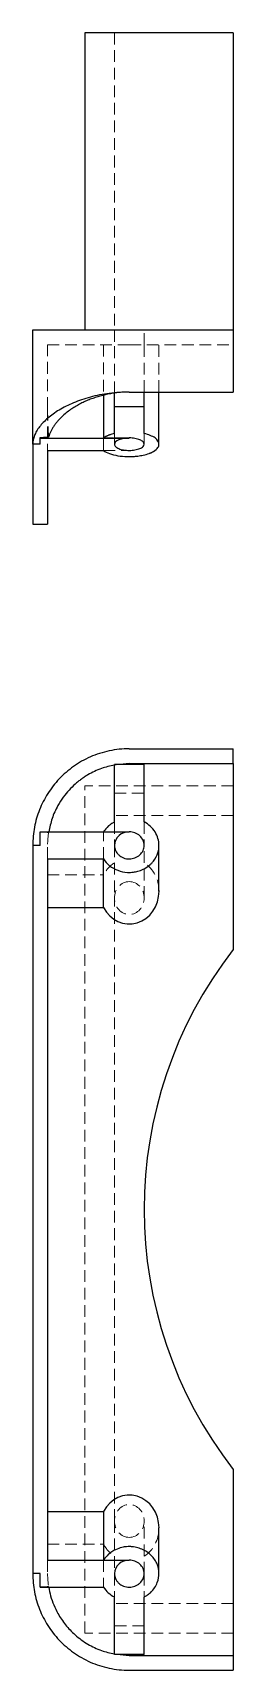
# Model space of a CAD drawing. Header units: millimetres. Extents: x 72 to 250, y 7 to 185.
# Drawn here: x 72.1 to 93.9, y 7 to 184.7 of the extents above.
import ezdxf

# ---------------------------------------------------------------- set-up
doc = ezdxf.new("R2010")
doc.units = ezdxf.units.MM
doc.linetypes.add('HIDDEN', pattern=[1.905, 1.27, -0.635])

msp = doc.modelspace()

# ---------------------------------------------------------------- linework, layer by layer
at = {"color": 7, "linetype": 'Continuous', "lineweight": 25}
for p, q in [((77.77, 184.66), (77.77, 152.41)), ((93.89, 184.66), (77.77, 184.66)), ((93.89, 184.66), (93.89, 152.41)), ((72.13, 140.01), (72.13, 152.41)), ((72.13, 152.41), (82.61, 152.41)), ((82.61, 152.41), (93.89, 152.41)), ((93.89, 152.41), (93.89, 145.68)), ((82.61, 145.68), (93.89, 145.68)), ((84.22, 144.07), (84.22, 145.68)), ((85.83, 140.01), (85.83, 145.68)), ((79.81, 145.32), (79.81, 140.69)), ((80.99, 144.07), (80.99, 145.56)), ((84.22, 144.07), (80.99, 144.07)), ((80.99, 141.18), (80.99, 144.07)), ((84.22, 141.18), (84.22, 144.07)), ((72.93, 140.69), (72.93, 140.74)), ((72.93, 140.69), (79.81, 140.69)), ((72.93, 140.01), (72.93, 140.69)), ((79.81, 140.69), (82.61, 140.69)), ((72.93, 140.01), (72.13, 140.01)), ((72.13, 140.01), (72.13, 131.34)), ((73.74, 139.35), (73.74, 131.34)), ((73.74, 139.34), (79.81, 139.34)), ((72.13, 131.34), (73.74, 131.34)), ((82.61, 106.98), (93.89, 106.98)), ((93.89, 105.37), (93.89, 106.98)), ((80.99, 99.04), (80.99, 105.29)), ((84.22, 105.29), (80.99, 105.29)), ((82.61, 105.37), (81.63, 105.29)), ((82.61, 105.37), (93.89, 105.37)), ((84.22, 99.04), (84.22, 105.29)), ((93.89, 105.37), (93.89, 85.2)), ((72.93, 96.5), (72.93, 97.97)), ((72.93, 97.97), (79.81, 97.97)), ((79.81, 97.97), (82.61, 97.97)), ((72.93, 96.5), (72.13, 96.5)), ((72.13, 96.5), (72.13, 17.5)), ((85.83, 91.53), (85.83, 96.5)), ((73.74, 95.04), (79.81, 95.04)), ((73.74, 95.03), (73.74, 18.97)), ((79.81, 89.75), (79.81, 95.04)), ((73.74, 89.75), (79.81, 89.75)), ((93.89, 28.8), (93.89, 8.63)), ((73.74, 24.25), (79.81, 24.25)), ((79.81, 24.25), (79.81, 18.96)), ((85.83, 17.5), (85.83, 22.47)), ((73.74, 18.96), (79.81, 18.96)), ((79.81, 18.96), (82.61, 18.96)), ((72.93, 17.5), (72.13, 17.5)), ((72.93, 16.03), (72.93, 17.5)), ((72.93, 16.03), (79.81, 16.03)), ((80.99, 8.71), (80.99, 14.96)), ((84.22, 8.71), (84.22, 14.96)), ((84.22, 8.71), (80.99, 8.71)), ((81.63, 8.71), (82.61, 8.63)), ((82.61, 8.63), (93.89, 8.63)), ((93.89, 8.63), (93.89, 7.02)), ((82.61, 7.02), (93.89, 7.02))]:
    msp.add_line(p, q, dxfattribs=at)
at = {"color": 7, "linetype": 'HIDDEN', "lineweight": 18}
for p, q in [((80.99, 184.66), (80.99, 152.41)), ((80.99, 152.41), (80.99, 150.8)), ((84.22, 150.8), (84.22, 152.41)), ((73.74, 150.8), (82.61, 150.8)), ((73.74, 143.86), (73.74, 150.8)), ((79.81, 150.8), (79.81, 145.32)), ((80.99, 145.56), (80.99, 150.8)), ((82.61, 150.8), (93.89, 150.8)), ((84.22, 145.68), (84.22, 150.8)), ((85.83, 145.68), (85.83, 150.8)), ((73.74, 143.86), (73.74, 139.35)), ((79.81, 140.69), (79.81, 139.34)), ((80.99, 141.18), (80.99, 140.01)), ((84.22, 140.01), (84.22, 141.18)), ((79.81, 139.34), (82.61, 139.34)), ((77.77, 11.05), (77.77, 102.95)), ((93.89, 102.95), (77.77, 102.95)), ((80.99, 102.18), (84.22, 102.18)), ((93.89, 99.73), (80.99, 99.73)), ((73.86, 97.97), (73.85, 97.91)), ((79.81, 95.04), (79.81, 97.97)), ((80.99, 99.04), (80.99, 96.5)), ((80.99, 99.04), (80.99, 99.04)), ((84.22, 99.04), (84.22, 96.5)), ((73.74, 95.03), (73.74, 96.5)), ((80.99, 96.5), (80.99, 90.79)), ((84.22, 90.79), (84.22, 96.5)), ((73.74, 93.31), (79.81, 93.31)), ((80.99, 23.21), (80.99, 90.79)), ((80.99, 23.21), (80.99, 17.5)), ((84.22, 17.5), (84.22, 23.21)), ((73.74, 20.7), (79.81, 20.7)), ((73.74, 18.97), (73.74, 17.5)), ((79.81, 18.96), (79.81, 16.03)), ((73.85, 16.09), (73.86, 16.03)), ((80.99, 17.5), (80.99, 14.96)), ((84.22, 17.5), (84.22, 14.97)), ((80.99, 14.96), (80.99, 14.96)), ((93.89, 14.27), (80.99, 14.27)), ((93.89, 11.05), (77.77, 11.05)), ((84.22, 11.82), (80.99, 11.82))]:
    msp.add_line(p, q, dxfattribs=at)
at = {"color": 7, "linetype": 'HIDDEN', "lineweight": 18, "flags": 128}
msp.add_lwpolyline([(82.61, 145.68), (82.61, 145.68)], dxfattribs=at)
msp.add_lwpolyline([(82.61, 145.68), (82.61, 145.68)], dxfattribs=at)
at = {"color": 7, "linetype": 'Continuous', "lineweight": 25, "flags": 128}
msp.add_lwpolyline([(82.61, 140.69), (82.29, 140.68), (81.99, 140.64), (81.71, 140.58), (81.47, 140.49), (81.27, 140.39), (81.12, 140.27), (81.02, 140.15), (80.99, 140.01)], dxfattribs=at)
at = {"color": 7, "linetype": 'HIDDEN', "lineweight": 18}
for centre, start, end in [((82.61, 96.5), 170.841, 180), ((82.61, 17.5), 180, 189.159)]:
    msp.add_arc(centre, 8.87, start, end, dxfattribs=at)
at = {"color": 7, "linetype": 'Continuous', "lineweight": 25}
for centre, radius, start, end in [((82.54, 96.42), 1.54, 87.3941, 177.1102), ((130.17, 57), 45.95, 142.1364, 217.8636), ((82.54, 17.42), 1.54, 87.3941, 177.1102)]:
    msp.add_arc(centre, radius, start, end, dxfattribs=at)
at = {"color": 7, "linetype": 'HIDDEN', "lineweight": 18}
for centre, major_axis, ratio, start_param, end_param in [((82.61, 143.86), (0, 19.23), 0.461198, 1.570796, 1.730652), ((82.61, 91.53), (0, 3.55), 0.908077, 0.523599, 1.047198), ((82.61, 91.53), (0, 3.55), 0.908077, 4.712389, 5.759587), ((82.61, 22.47), (0, -3.55), 0.908077, 0.523599, 1.570796), ((82.61, 22.47), (0, -3.55), 0.908077, 5.235988, 5.759587)]:
    msp.add_ellipse(centre, major_axis=major_axis, ratio=ratio, start_param=start_param, end_param=end_param, dxfattribs=at)
for centre, major_axis in [((82.61, 90.79), (0, 1.78)), ((82.61, 23.21), (0, -1.78))]:
    msp.add_ellipse(centre, major_axis=major_axis, ratio=0.908077, dxfattribs=at)
at = {"color": 7, "linetype": 'Continuous', "lineweight": 25}
for centre, major_axis, start_param, end_param in [((82.61, 91.53), (0, 3.55), 2.094395, 4.712389), ((82.61, 22.47), (0, -3.55), 1.570796, 4.18879)]:
    msp.add_ellipse(centre, major_axis=major_axis, ratio=0.908077, start_param=start_param, end_param=end_param, dxfattribs=at)
for points, knots in [([(82.61, 145.68), (81.87, 145.68), (81.14, 145.63), (80.08, 145.49), (79.73, 145.43), (79.04, 145.29), (78.71, 145.22), (78.06, 145.04), (77.74, 144.95), (77.13, 144.74), (76.84, 144.62), (75.98, 144.27), (75.47, 144.01), (74.77, 143.59), (74.55, 143.44), (74.14, 143.15), (73.94, 142.99), (73.41, 142.54), (73.11, 142.23), (72.74, 141.75), (72.64, 141.59), (72.45, 141.27), (72.37, 141.11), (72.19, 140.64), (72.13, 140.32), (72.13, 140.01)], [0, 0, 0, 0, 0.00135456, 0.00135456, 0.00203184, 0.00203184, 0.00270912, 0.00270912, 0.0033864, 0.0033864, 0.00406368, 0.00406368, 0.00541824, 0.00541824, 0.00609552, 0.00609552, 0.0067728, 0.0067728, 0.00812736, 0.00812736, 0.00880464, 0.00880464, 0.00948192, 0.00948192, 0.01083648, 0.01083648, 0.01083648, 0.01083648]), ([(82.61, 145.68), (82.52, 145.68), (82.34, 145.67), (82.06, 145.66), (81.79, 145.65), (81.52, 145.63), (81.24, 145.6), (80.97, 145.56), (80.69, 145.52), (80.41, 145.47), (80.14, 145.41), (79.86, 145.35), (79.59, 145.28), (79.31, 145.21), (79.04, 145.12), (78.77, 145.03), (78.5, 144.94), (78.24, 144.84), (77.97, 144.73), (77.71, 144.62), (77.46, 144.49), (77.21, 144.37), (76.97, 144.23), (76.63, 144.04), (76.22, 143.77), (75.74, 143.4), (75.27, 143), (74.9, 142.61), (74.62, 142.27), (74.41, 141.98), (74.22, 141.69), (74.07, 141.4), (73.94, 141.1), (73.88, 140.9), (73.85, 140.8)], [0, 0, 0, 0, 0.019811, 0.039795, 0.059962, 0.080323, 0.100889, 0.121671, 0.142678, 0.163921, 0.185408, 0.20715, 0.229154, 0.251429, 0.273984, 0.296826, 0.319963, 0.343402, 0.367151, 0.391216, 0.415603, 0.440319, 0.46537, 0.490761, 0.545685, 0.605328, 0.669713, 0.738861, 0.782186, 0.825589, 0.869071, 0.912634, 0.956277, 1, 1, 1, 1]), ([(80.99, 141.19), (80.9, 141.17), (80.8, 141.14), (80.65, 141.1), (80.58, 141.07), (80.48, 141.04), (80.45, 141.03), (80.4, 141.01), (80.39, 141), (80.37, 140.99), (80.36, 140.99), (80.35, 140.98), (80.34, 140.98), (80.33, 140.98), (80.33, 140.98), (80.14, 140.9), (79.98, 140.81), (79.84, 140.71), (79.83, 140.7), (79.81, 140.69)], [0.6956052, 0.6956052, 0.6956052, 0.6956052, 0.71875, 0.71875, 0.734375, 0.734375, 0.7421875, 0.7421875, 0.7460938, 0.7460938, 0.7480469, 0.7480469, 0.7490234, 0.7490234, 0.75, 0.75, 0.8125, 0.8125, 0.8198329, 0.8198329, 0.8198329, 0.8198329]), ([(79.81, 140.69), (79.83, 140.69), (79.85, 140.69), (79.89, 140.69), (79.93, 140.69), (79.97, 140.69), (80, 140.69), (80.04, 140.69), (80.08, 140.69), (80.12, 140.69), (80.16, 140.7), (80.2, 140.7), (80.23, 140.7), (80.27, 140.7), (80.31, 140.7), (80.35, 140.7), (80.39, 140.7), (80.42, 140.7), (80.46, 140.7), (80.5, 140.7), (80.54, 140.7), (80.58, 140.7), (80.62, 140.7), (80.65, 140.7), (80.69, 140.7), (80.73, 140.7), (80.77, 140.7), (80.81, 140.7), (80.84, 140.7), (80.88, 140.69), (80.92, 140.69), (80.96, 140.69), (81, 140.69), (81.04, 140.69), (81.08, 140.7), (81.12, 140.7), (81.17, 140.7), (81.24, 140.7), (81.33, 140.7), (81.46, 140.7), (81.58, 140.7), (81.69, 140.7), (81.8, 140.7), (81.96, 140.7), (82.16, 140.7), (82.39, 140.71), (82.54, 140.7), (82.6, 140.7)], [0, 0, 0, 0, 0.013682, 0.027365, 0.041048, 0.054732, 0.068416, 0.082102, 0.095788, 0.109475, 0.123161, 0.136848, 0.150534, 0.16422, 0.177905, 0.191588, 0.20527, 0.218949, 0.232627, 0.246301, 0.259972, 0.273639, 0.287302, 0.30096, 0.314613, 0.32826, 0.341901, 0.355535, 0.369162, 0.382781, 0.396392, 0.409994, 0.423587, 0.438782, 0.454285, 0.469667, 0.484924, 0.500053, 0.545786, 0.590015, 0.632637, 0.673569, 0.71272, 0.750007, 0.842159, 0.932822, 1, 1, 1, 1]), ([(84.22, 140.01), (84.22, 140.1), (84.18, 140.19), (84.01, 140.36), (83.9, 140.44), (83.6, 140.56), (83.42, 140.61), (83.03, 140.68), (82.82, 140.7), (82.61, 140.7)], [0, 0, 0, 0, 0.25, 0.25, 0.5, 0.5, 0.75, 0.75, 1, 1, 1, 1]), ([(85.83, 140.01), (85.83, 140.25), (85.68, 140.49), (85.12, 140.9), (84.71, 141.07), (84.22, 141.19)], [0, 0, 0, 0, 0.5, 0.5, 1, 1, 1, 1]), ([(79.81, 139.34), (79.99, 139.21), (80.21, 139.1), (80.74, 138.91), (81.05, 138.83), (81.7, 138.72), (82.05, 138.69), (82.44, 138.68), (82.51, 138.68), (82.57, 138.68), (82.6, 138.68), (82.61, 138.68), (82.61, 138.68), (82.61, 138.68), (82.65, 138.68), (82.69, 138.68), (82.82, 138.68), (82.93, 138.68), (83.2, 138.7), (83.36, 138.71), (83.72, 138.76), (83.91, 138.79), (84.33, 138.88), (84.55, 138.94), (84.79, 139.03), (84.81, 139.04), (84.85, 139.05), (84.87, 139.06), (84.89, 139.07), (84.9, 139.07), (84.95, 139.09), (85.06, 139.14), (85.16, 139.2), (85.47, 139.37), (85.62, 139.51), (85.8, 139.78), (85.83, 139.91), (85.83, 140.01)], [0, 0, 0, 0, 0.125, 0.125, 0.25, 0.25, 0.375, 0.375, 0.390625, 0.398437, 0.398437, 0.400391, 0.400391, 0.402344, 0.40625, 0.4375, 0.4375, 0.5, 0.5, 0.5625, 0.5625, 0.625, 0.625, 0.6875, 0.6875, 0.695312, 0.695312, 0.699219, 0.699219, 0.703125, 0.703125, 0.71875, 0.75, 0.75, 0.875, 0.875, 1, 1, 1, 1]), ([(80.99, 140.01), (80.99, 139.97), (81, 139.93), (81.05, 139.84), (81.08, 139.8), (81.16, 139.72), (81.21, 139.68), (81.32, 139.61), (81.39, 139.57), (81.61, 139.48), (81.79, 139.43), (82.18, 139.37), (82.39, 139.35), (82.71, 139.35), (82.82, 139.36), (83.02, 139.37), (83.12, 139.39), (83.32, 139.42), (83.41, 139.44), (83.59, 139.49), (83.67, 139.51), (83.9, 139.6), (84.01, 139.68), (84.18, 139.84), (84.22, 139.93), (84.22, 140.01)], [0, 0, 0, 0, 0.0625, 0.0625, 0.125, 0.125, 0.1875, 0.1875, 0.25, 0.25, 0.375, 0.375, 0.5, 0.5, 0.5625, 0.5625, 0.625, 0.625, 0.6875, 0.6875, 0.75, 0.75, 0.875, 0.875, 1, 1, 1, 1]), ([(82.61, 106.98), (81.87, 106.98), (81.14, 106.91), (80.08, 106.68), (79.73, 106.59), (79.04, 106.36), (78.71, 106.24), (78.06, 105.95), (77.74, 105.79), (77.13, 105.45), (76.84, 105.26), (75.98, 104.65), (75.47, 104.21), (74.77, 103.47), (74.55, 103.21), (74.14, 102.68), (73.94, 102.41), (73.41, 101.57), (73.11, 100.98), (72.74, 100.06), (72.64, 99.75), (72.45, 99.12), (72.37, 98.8), (72.19, 97.83), (72.13, 97.17), (72.13, 96.5)], [0, 0, 0, 0, 0.00135456, 0.00135456, 0.00203184, 0.00203184, 0.00270912, 0.00270912, 0.0033864, 0.0033864, 0.00406368, 0.00406368, 0.00541824, 0.00541824, 0.00609552, 0.00609552, 0.0067728, 0.0067728, 0.00812736, 0.00812736, 0.00880464, 0.00880464, 0.00948192, 0.00948192, 0.01083648, 0.01083648, 0.01083648, 0.01083648]), ([(80.99, 105.21), (80.52, 105.11), (79.77, 104.94), (78.82, 104.53), (78.22, 104.22), (77.74, 103.92), (77.4, 103.68), (77.05, 103.42), (76.6, 103.04), (76.04, 102.49), (75.41, 101.72), (74.76, 100.69), (74.18, 99.44), (73.97, 98.45), (73.86, 97.97)], [0, 0, 0, 0, 0.124583, 0.195345, 0.268639, 0.306301, 0.344657, 0.383728, 0.42353, 0.508414, 0.602898, 0.707043, 0.855741, 1, 1, 1, 1]), ([(80.99, 99.03), (80.9, 98.99), (80.8, 98.93), (80.65, 98.82), (80.58, 98.78), (80.48, 98.7), (80.45, 98.68), (80.4, 98.64), (80.39, 98.63), (80.37, 98.61), (80.36, 98.6), (80.35, 98.59), (80.34, 98.58), (80.33, 98.58), (80.33, 98.57), (80.14, 98.4), (79.98, 98.21), (79.84, 98.01), (79.83, 97.99), (79.81, 97.96)], [0.6956052, 0.6956052, 0.6956052, 0.6956052, 0.71875, 0.71875, 0.734375, 0.734375, 0.7421875, 0.7421875, 0.7460938, 0.7460938, 0.7480469, 0.7480469, 0.7490234, 0.7490234, 0.75, 0.75, 0.8125, 0.8125, 0.8198329, 0.8198329, 0.8198329, 0.8198329]), ([(84.22, 96.5), (84.22, 96.69), (84.18, 96.88), (84.01, 97.24), (83.9, 97.4), (83.6, 97.67), (83.42, 97.78), (83.03, 97.92), (82.82, 97.96), (82.61, 97.96)], [0, 0, 0, 0, 0.25, 0.25, 0.5, 0.5, 0.75, 0.75, 1, 1, 1, 1]), ([(85.83, 96.5), (85.83, 97.01), (85.68, 97.52), (85.12, 98.41), (84.71, 98.78), (84.22, 99.04)], [0, 0, 0, 0, 0.5, 0.5, 1, 1, 1, 1]), ([(79.81, 95.04), (79.99, 94.76), (80.21, 94.51), (80.74, 94.09), (81.05, 93.92), (81.7, 93.67), (82.05, 93.6), (82.44, 93.57), (82.51, 93.57), (82.57, 93.57), (82.6, 93.57), (82.61, 93.57), (82.61, 93.57), (82.61, 93.57), (82.65, 93.57), (82.69, 93.57), (82.82, 93.57), (82.93, 93.58), (83.2, 93.62), (83.36, 93.64), (83.72, 93.74), (83.91, 93.81), (84.33, 94.01), (84.55, 94.15), (84.79, 94.34), (84.81, 94.37), (84.85, 94.4), (84.87, 94.41), (84.89, 94.44), (84.9, 94.44), (84.95, 94.49), (85.06, 94.6), (85.16, 94.71), (85.47, 95.1), (85.62, 95.41), (85.8, 96), (85.83, 96.27), (85.83, 96.5)], [0, 0, 0, 0, 0.125, 0.125, 0.25, 0.25, 0.375, 0.375, 0.390625, 0.398437, 0.398437, 0.400391, 0.400391, 0.402344, 0.40625, 0.4375, 0.4375, 0.5, 0.5, 0.5625, 0.5625, 0.625, 0.625, 0.6875, 0.6875, 0.695312, 0.695312, 0.699219, 0.699219, 0.703125, 0.703125, 0.71875, 0.75, 0.75, 0.875, 0.875, 1, 1, 1, 1]), ([(80.99, 96.5), (80.99, 96.41), (81, 96.31), (81.05, 96.12), (81.08, 96.03), (81.16, 95.85), (81.21, 95.77), (81.32, 95.61), (81.39, 95.53), (81.61, 95.33), (81.79, 95.22), (82.18, 95.07), (82.39, 95.03), (82.71, 95.03), (82.82, 95.04), (83.02, 95.08), (83.12, 95.11), (83.32, 95.18), (83.41, 95.23), (83.59, 95.33), (83.67, 95.39), (83.9, 95.6), (84.01, 95.76), (84.18, 96.12), (84.22, 96.31), (84.22, 96.5)], [0, 0, 0, 0, 0.0625, 0.0625, 0.125, 0.125, 0.1875, 0.1875, 0.25, 0.25, 0.375, 0.375, 0.5, 0.5, 0.5625, 0.5625, 0.625, 0.625, 0.6875, 0.6875, 0.75, 0.75, 0.875, 0.875, 1, 1, 1, 1]), ([(85.83, 17.5), (85.83, 17.88), (85.75, 18.27), (85.42, 18.97), (85.18, 19.3), (84.59, 19.84), (84.23, 20.06), (83.64, 20.28), (83.44, 20.34), (83.13, 20.39), (83.03, 20.41), (82.87, 20.42), (82.82, 20.43), (82.74, 20.43), (82.71, 20.43), (82.67, 20.43), (82.66, 20.43), (82.64, 20.43), (82.63, 20.43), (82.62, 20.43), (82.62, 20.43), (82.61, 20.43), (82.61, 20.43), (82.61, 20.43), (82.61, 20.43), (82.54, 20.43), (82.43, 20.43), (82.16, 20.41), (81.98, 20.38), (81.58, 20.28), (81.34, 20.21), (80.97, 20.03), (80.84, 19.96), (80.65, 19.83), (80.58, 19.78), (80.48, 19.71), (80.45, 19.68), (80.4, 19.64), (80.39, 19.63), (80.37, 19.61), (80.36, 19.6), (80.35, 19.59), (80.34, 19.59), (80.33, 19.58), (80.33, 19.57), (80.14, 19.4), (79.98, 19.21), (79.84, 19.01), (79.83, 18.98), (79.81, 18.96)], [0, 0, 0, 0, 0.125, 0.125, 0.25, 0.25, 0.375, 0.375, 0.4375, 0.4375, 0.46875, 0.46875, 0.484375, 0.484375, 0.4921875, 0.4921875, 0.4960938, 0.4960938, 0.4980469, 0.4980469, 0.4990234, 0.4990234, 0.4995117, 0.4995117, 0.5, 0.5, 0.5625, 0.5625, 0.625, 0.625, 0.6875, 0.6875, 0.71875, 0.71875, 0.734375, 0.734375, 0.7421875, 0.7421875, 0.7460938, 0.7460938, 0.7480469, 0.7480469, 0.7490234, 0.7490234, 0.75, 0.75, 0.8125, 0.8125, 0.8198329, 0.8198329, 0.8198329, 0.8198329]), ([(79.81, 18.96), (79.83, 18.96), (79.85, 18.96), (79.89, 18.96), (79.93, 18.96), (79.97, 18.96), (80, 18.97), (80.04, 18.97), (80.08, 18.97), (80.12, 18.97), (80.16, 18.97), (80.2, 18.97), (80.23, 18.97), (80.27, 18.97), (80.31, 18.97), (80.35, 18.97), (80.39, 18.97), (80.42, 18.97), (80.46, 18.97), (80.5, 18.97), (80.54, 18.97), (80.58, 18.97), (80.62, 18.97), (80.65, 18.97), (80.69, 18.97), (80.73, 18.97), (80.77, 18.97), (80.81, 18.97), (80.84, 18.96), (80.88, 18.96), (80.92, 18.96), (80.96, 18.96), (81, 18.96), (81.04, 18.96), (81.08, 18.96), (81.12, 18.96), (81.17, 18.97), (81.24, 18.97), (81.33, 18.97), (81.46, 18.97), (81.58, 18.97), (81.69, 18.97), (81.8, 18.97), (81.96, 18.97), (82.16, 18.97), (82.39, 18.97), (82.54, 18.97), (82.6, 18.97)], [0, 0, 0, 0, 0.013682, 0.0273646, 0.0410479, 0.0547318, 0.0684165, 0.082102, 0.0957881, 0.1094746, 0.1231613, 0.1368479, 0.1505342, 0.1642199, 0.1779046, 0.191588, 0.2052698, 0.2189494, 0.2326266, 0.2463009, 0.2599718, 0.273639, 0.2873019, 0.30096, 0.3146129, 0.3282601, 0.341901, 0.3555352, 0.3691622, 0.3827813, 0.3963921, 0.4099941, 0.4235868, 0.4387823, 0.4542851, 0.4696665, 0.4849236, 0.5000534, 0.5457859, 0.5900151, 0.632637, 0.673569, 0.7127199, 0.7500068, 0.8421589, 0.9328223, 1, 1, 1, 1]), ([(84.22, 17.5), (84.22, 17.69), (84.18, 17.88), (84.01, 18.24), (83.9, 18.4), (83.6, 18.67), (83.42, 18.78), (83.03, 18.93), (82.82, 18.97), (82.61, 18.97)], [0, 0, 0, 0, 0.25, 0.25, 0.5, 0.5, 0.75, 0.75, 1, 1, 1, 1]), ([(72.13, 17.5), (72.13, 16.83), (72.19, 16.17), (72.44, 14.88), (72.62, 14.25), (73.11, 13.01), (73.41, 12.43), (73.94, 11.59), (74.14, 11.32), (74.55, 10.79), (74.77, 10.53), (75.47, 9.79), (75.99, 9.34), (76.83, 8.75), (77.12, 8.56), (77.73, 8.22), (78.05, 8.05), (79.03, 7.62), (79.71, 7.4), (80.77, 7.17), (81.13, 7.12), (81.86, 7.04), (82.24, 7.02), (82.61, 7.02)], [0, 0, 0, 0, 0.00135492, 0.00135492, 0.00270984, 0.00270984, 0.00406476, 0.00406476, 0.00474222, 0.00474222, 0.00541967, 0.00541967, 0.00677459, 0.00677459, 0.00745205, 0.00745205, 0.00812951, 0.00812951, 0.00948443, 0.00948443, 0.01016189, 0.01016189, 0.01083935, 0.01083935, 0.01083935, 0.01083935]), ([(73.86, 16.03), (73.93, 15.72), (74.05, 15.06), (74.39, 14.1), (74.8, 13.26), (75.24, 12.55), (75.68, 11.95), (76.17, 11.38), (76.74, 10.83), (77.38, 10.32), (78.09, 9.85), (78.82, 9.47), (79.77, 9.06), (80.52, 8.9), (80.99, 8.79)], [0, 0, 0, 0, 0.094227, 0.1937, 0.293213, 0.364647, 0.435624, 0.506178, 0.576343, 0.655212, 0.731227, 0.804539, 0.875318, 1, 1, 1, 1]), ([(79.81, 16.04), (79.95, 15.81), (80.13, 15.61), (80.53, 15.25), (80.75, 15.09), (80.99, 14.97)], [0.1664769, 0.1664769, 0.1664769, 0.1664769, 0.25, 0.25, 0.3331647, 0.3331647, 0.3331647, 0.3331647]), ([(80.99, 17.5), (80.99, 17.4), (81, 17.31), (81.05, 17.12), (81.08, 17.03), (81.16, 16.85), (81.21, 16.77), (81.32, 16.61), (81.39, 16.53), (81.61, 16.33), (81.79, 16.22), (82.18, 16.08), (82.39, 16.04), (82.71, 16.04), (82.82, 16.05), (83.02, 16.09), (83.12, 16.11), (83.32, 16.19), (83.41, 16.23), (83.59, 16.34), (83.67, 16.4), (83.9, 16.6), (84.01, 16.76), (84.18, 17.12), (84.22, 17.31), (84.22, 17.5)], [0, 0, 0, 0, 0.0625, 0.0625, 0.125, 0.125, 0.1875, 0.1875, 0.25, 0.25, 0.375, 0.375, 0.5, 0.5, 0.5625, 0.5625, 0.625, 0.625, 0.6875, 0.6875, 0.75, 0.75, 0.875, 0.875, 1, 1, 1, 1]), ([(84.22, 14.97), (84.31, 15.02), (84.41, 15.07), (84.57, 15.18), (84.63, 15.22), (84.73, 15.3), (84.76, 15.32), (84.81, 15.36), (84.83, 15.38), (84.85, 15.4), (84.86, 15.4), (84.87, 15.42), (84.87, 15.42), (84.88, 15.43), (84.89, 15.43), (85.08, 15.6), (85.23, 15.79), (85.48, 16.16), (85.58, 16.35), (85.79, 16.89), (85.83, 17.22), (85.83, 17.5)], [0.6954188, 0.6954188, 0.6954188, 0.6954188, 0.71875, 0.71875, 0.734375, 0.734375, 0.7421875, 0.7421875, 0.7460938, 0.7460938, 0.7480469, 0.7480469, 0.7490234, 0.7490234, 0.75, 0.75, 0.8125, 0.8125, 0.875, 0.875, 1, 1, 1, 1])]:
    msp.add_open_spline(points, degree=3, knots=knots, dxfattribs=at)
msp.add_open_spline([(72.93, 140.74), (73.24, 140.76), (73.55, 140.78), (73.85, 140.8)], degree=3, dxfattribs=at)
at = {"color": 7, "linetype": 'HIDDEN', "lineweight": 18}
for points in [[(72.93, 140.74), (73.24, 140.76), (73.55, 140.78), (73.85, 140.8)], [(72.93, 97.94), (73.24, 97.93), (73.55, 97.92), (73.85, 97.91)], [(72.93, 16.06), (73.24, 16.07), (73.55, 16.08), (73.85, 16.09)]]:
    msp.add_open_spline(points, degree=3, dxfattribs=at)
for points, knots in [([(79.81, 140.69), (79.95, 140.79), (80.13, 140.89), (80.53, 141.06), (80.75, 141.13), (80.99, 141.19)], [0.1664769, 0.1664769, 0.1664769, 0.1664769, 0.25, 0.25, 0.3331647, 0.3331647, 0.3331647, 0.3331647]), ([(82.01, 140.64), (82.09, 140.66), (82.3, 140.7), (82.54, 140.7), (82.69, 140.7)], [0, 0, 0, 0, 0.373627, 1, 1, 1, 1]), ([(79.81, 139.34), (79.83, 139.34), (79.85, 139.34), (79.89, 139.34), (79.93, 139.34), (79.97, 139.34), (80, 139.34), (80.04, 139.34), (80.08, 139.34), (80.12, 139.34), (80.16, 139.34), (80.2, 139.34), (80.23, 139.34), (80.27, 139.34), (80.31, 139.34), (80.35, 139.34), (80.39, 139.34), (80.42, 139.34), (80.46, 139.34), (80.5, 139.34), (80.54, 139.34), (80.58, 139.34), (80.62, 139.34), (80.65, 139.34), (80.69, 139.34), (80.73, 139.34), (80.77, 139.34), (80.81, 139.35), (80.84, 139.35), (80.88, 139.35), (80.92, 139.35), (80.96, 139.35), (81, 139.35), (81.04, 139.35), (81.08, 139.35), (81.12, 139.35), (81.17, 139.35), (81.24, 139.35), (81.33, 139.35), (81.46, 139.35), (81.58, 139.35), (81.69, 139.35), (81.8, 139.35), (81.96, 139.35), (82.16, 139.35), (82.39, 139.35), (82.54, 139.35), (82.6, 139.35)], [0, 0, 0, 0, 0.013682, 0.0273646, 0.0410479, 0.0547318, 0.0684165, 0.082102, 0.0957881, 0.1094746, 0.1231613, 0.1368479, 0.1505342, 0.1642199, 0.1779046, 0.191588, 0.2052698, 0.2189494, 0.2326266, 0.2463009, 0.2599718, 0.273639, 0.2873019, 0.30096, 0.3146129, 0.3282601, 0.341901, 0.3555352, 0.3691622, 0.3827813, 0.3963921, 0.4099941, 0.4235868, 0.4387823, 0.4542851, 0.4696665, 0.4849236, 0.5000534, 0.5457859, 0.5900151, 0.632637, 0.673569, 0.7127199, 0.7500068, 0.8421589, 0.9328223, 1, 1, 1, 1]), ([(81.63, 105.29), (81.45, 105.28), (81.23, 105.28), (81.03, 105.22), (80.99, 105.21)], [0, 0, 0, 0, 0.817098, 1, 1, 1, 1]), ([(79.81, 97.97), (79.83, 97.97), (79.85, 97.97), (79.89, 97.97), (79.93, 97.97), (79.97, 97.97), (80, 97.97), (80.04, 97.97), (80.08, 97.97), (80.12, 97.97), (80.16, 97.97), (80.2, 97.97), (80.23, 97.97), (80.27, 97.97), (80.31, 97.97), (80.35, 97.97), (80.39, 97.97), (80.42, 97.97), (80.46, 97.97), (80.5, 97.97), (80.54, 97.97), (80.58, 97.97), (80.62, 97.97), (80.65, 97.97), (80.69, 97.97), (80.73, 97.97), (80.77, 97.97), (80.81, 97.96), (80.84, 97.96), (80.88, 97.96), (80.92, 97.96), (80.96, 97.96), (81, 97.96), (81.04, 97.96), (81.08, 97.96), (81.12, 97.96), (81.17, 97.96), (81.24, 97.96), (81.33, 97.96), (81.46, 97.96), (81.58, 97.96), (81.69, 97.96), (81.8, 97.96), (81.96, 97.96), (82.16, 97.97), (82.39, 97.97), (82.54, 97.96), (82.6, 97.96)], [0, 0, 0, 0, 0.013682, 0.027365, 0.041048, 0.054732, 0.068416, 0.082102, 0.095788, 0.109475, 0.123161, 0.136848, 0.150534, 0.16422, 0.177905, 0.191588, 0.20527, 0.218949, 0.232627, 0.246301, 0.259972, 0.273639, 0.287302, 0.30096, 0.314613, 0.32826, 0.341901, 0.355535, 0.369162, 0.382781, 0.396392, 0.409994, 0.423587, 0.438782, 0.454285, 0.469667, 0.484924, 0.500053, 0.545786, 0.590015, 0.632637, 0.673569, 0.71272, 0.750007, 0.842159, 0.932822, 1, 1, 1, 1]), ([(80.99, 8.79), (81.03, 8.78), (81.23, 8.72), (81.45, 8.72), (81.63, 8.71)], [0, 0, 0, 0, 0.181606, 1, 1, 1, 1])]:
    msp.add_open_spline(points, degree=3, knots=knots, dxfattribs=at)

doc.saveas('drawing.dxf')
